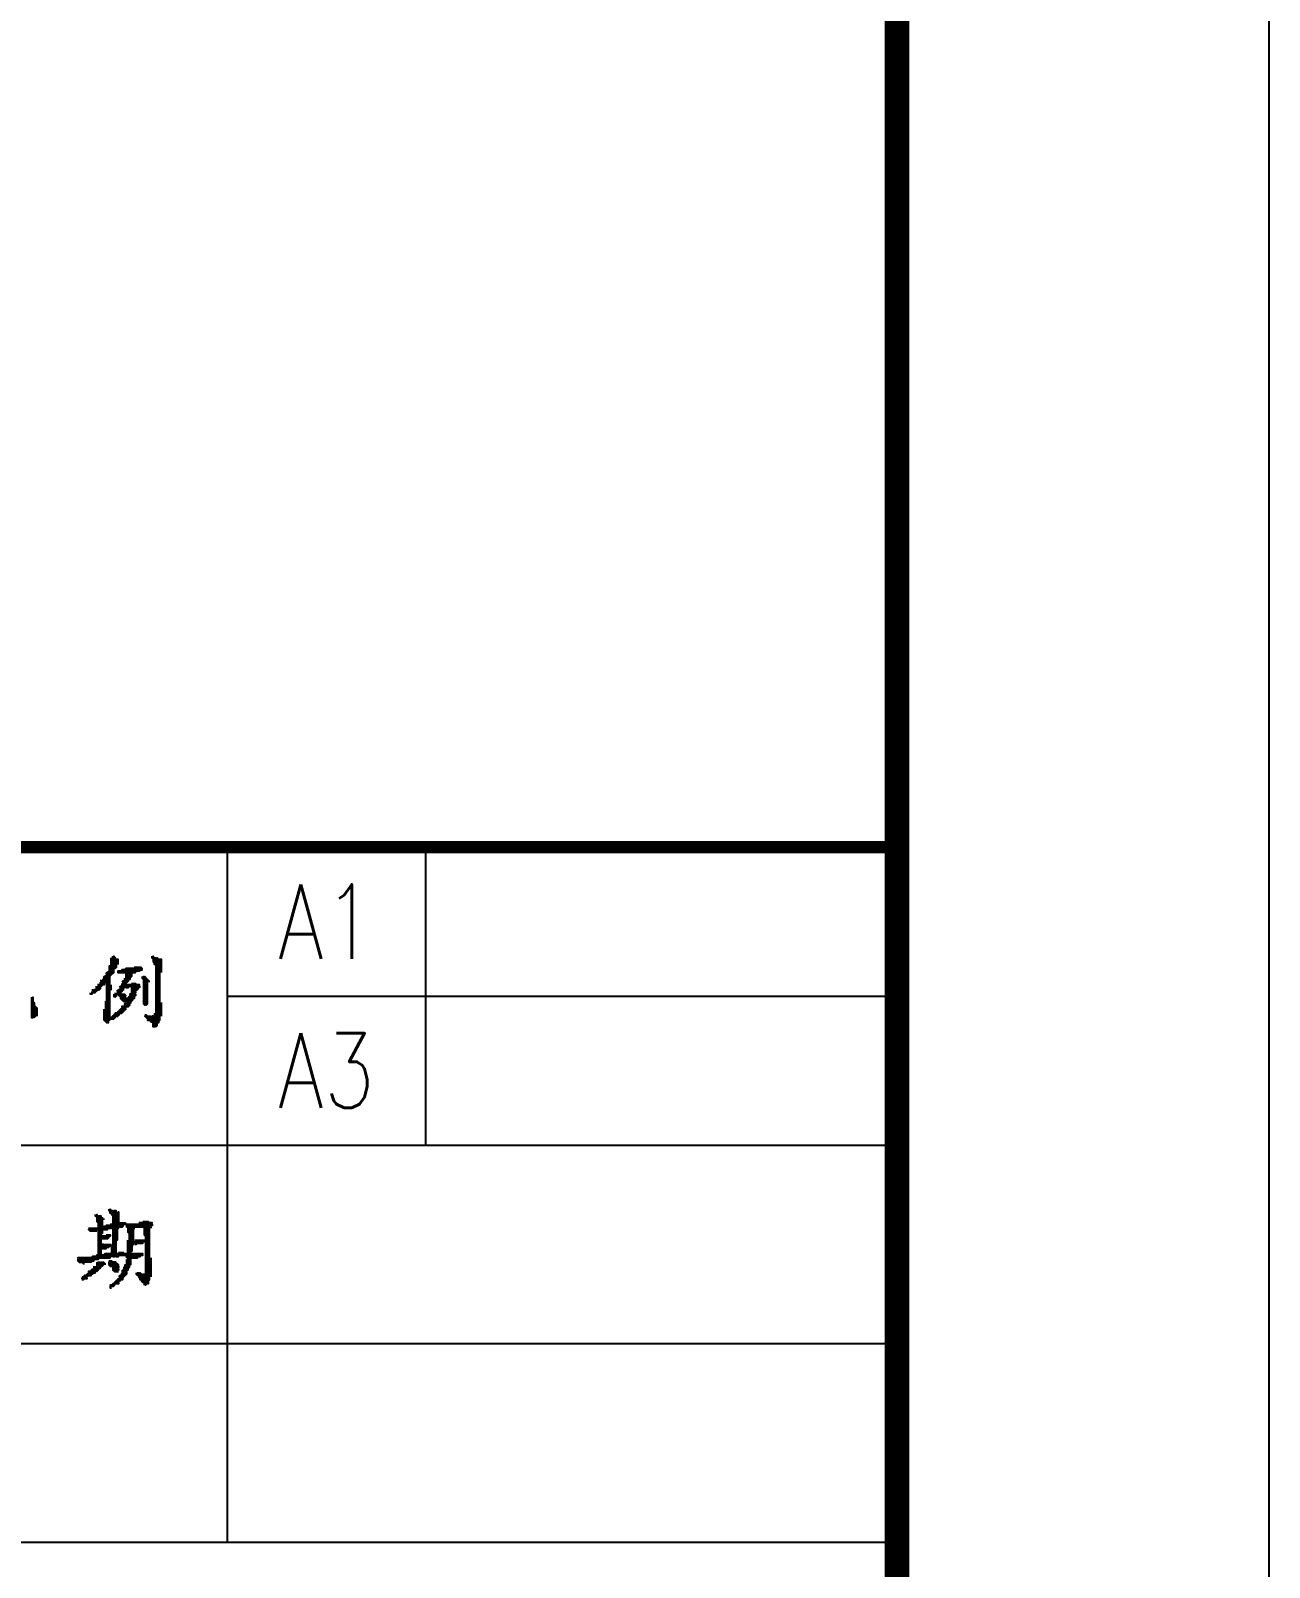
# Model space of a CAD drawing. Header units: inches. Extents: x -10386 to 73614, y -7144 to 52256.
# Drawn here: x 68623 to 73614, y -3244 to 2945 of the extents above; entities that cross this region are included whole.
import ezdxf

# ---------------------------------------------------------------- set-up
doc = ezdxf.new("R2010")
doc.units = ezdxf.units.IN
doc.header["$MEASUREMENT"] = 0
doc.layers.add('TITLE_BLOCK_A1$0$TITLE', color=7, linetype='Continuous')
doc.styles.add('TITLE_BLOCK_A1$0$PB-TITLE', font='romans.shx', dxfattribs={"width": 0.8, "height": 3, "bigfont": 'gbcbig.shx'})

msp = doc.modelspace()

# ---------------------------------------------------------------- linework, layer by layer
at = {"layer": 'TITLE_BLOCK_A1$0$TITLE'}
for p, q in [((73614.1, -7143.5), (73614.1, 52256.5)), ((69414.1, -343.5), (69414.1, -3143.5)), ((70214.1, -343.5), (70214.1, -1543.5)), ((69414.1, -943.5), (72114.1, -943.5)), ((63614.1, -1543.5), (72114.1, -1543.5)), ((63614.1, -2343.5), (72114.1, -2343.5)), ((63614.1, -3143.5), (72114.1, -3143.5))]:
    msp.add_line(p, q, dxfattribs=at)
for points, const_width in [([(-6785.9, 50656.5), (-6785.9, -5543.5), (72114.1, -5543.5), (72114.1, 50656.5), (-6785.9, 50656.5)], 100), ([(63614.1, -343.5), (72114.1, -343.5)], 50)]:
    msp.add_lwpolyline(points, dxfattribs=dict(at, const_width=const_width))
for points in [[(68946.5, -788.8), (68946.5, -859.9), (68941, -865.3), (68941, -821.6), (68941, -903.6), (68941, -985.7), (68941, -1040.3), (68946.5, -1034.9), (68957.4, -1034.9), (68952, -1029.4), (68946.5, -1029.4), (68962.9, -1029.4), (68957.4, -1023.9), (68952, -1023.9), (68973.9, -1023.9), (68968.4, -1018.5), (68957.4, -1018.5), (68979.3, -1018.5), (68973.9, -1013), (68962.9, -1013), (68990.3, -1013), (68984.8, -1007.5), (68973.9, -1007.5), (68995.7, -1007.5), (68990.3, -1002.1), (68979.3, -1002.1), (69001.2, -1002.1), (68995.7, -996.6), (68984.8, -996.6), (69006.7, -996.6), (69001.2, -991.1), (69006.7, -991.1), (68990.3, -991.1), (68995.7, -985.7), (68990.3, -985.7), (69017.6, -985.7), (69012.1, -980.2), (69001.2, -980.2), (69023.1, -980.2), (69017.6, -974.7), (69023.1, -974.7), (69001.2, -974.7), (69006.7, -969.2)], [(68952, -783.3), (68952, -854.4), (68957.4, -848.9), (68957.4, -783.3), (68962.9, -788.8), (68962.9, -832.5), (68968.4, -827.1), (68968.4, -794.2), (68973.9, -794.2), (68973.9, -816.1)], [(69110.6, -783.3), (69110.6, -788.8), (69116, -794.2), (69116, -783.3), (69116, -805.2), (69121.5, -810.7), (69121.5, -816.1), (69121.5, -788.8), (69127, -788.8), (69127, -1067.7), (69132.4, -1062.2), (69132.4, -788.8), (69137.9, -794.2), (69137.9, -1051.3), (69137.9, -1040.3), (69143.4, -1040.3), (69143.4, -958.3), (69143.4, -876.3), (69143.4, -794.2), (69148.9, -794.2), (69148.9, -848.9)], [(68924.6, -859.9), (68924.6, -887.2), (68919.2, -892.7), (68919.2, -898.2), (68919.2, -865.3), (68919.2, -876.3), (68913.7, -876.3), (68913.7, -898.2), (68908.2, -903.6), (68908.2, -881.7), (68902.8, -881.7)], [(68935.6, -843.5), (68935.6, -925.5), (68935.6, -1007.5), (68935.6, -1051.3), (68930.1, -1051.3), (68930.1, -969.2), (68930.1, -887.2), (68930.1, -848.9), (68924.6, -854.4)], [(69039.5, -827.1), (69066.8, -827.1), (69072.3, -832.5), (69006.7, -832.5), (69001.2, -838), (68990.3, -838), (69072.3, -838), (69061.4, -838), (69061.4, -843.5), (68979.3, -843.5), (68973.9, -843.5), (68973.9, -848.9), (69044.9, -848.9), (69028.5, -848.9), (69028.5, -854.4), (69028.5, -865.3), (69023.1, -870.8), (69023.1, -876.3), (69023.1, -854.4), (69017.6, -854.4)], [(69006.7, -854.4), (69006.7, -909.1), (69012.1, -909.1), (69017.6, -909.1), (69012.1, -903.6), (69061.4, -903.6), (69061.4, -909.1), (69028.5, -909.1), (69028.5, -914.6), (69055.9, -914.6), (69050.4, -920), (69028.5, -920), (69028.5, -925.5), (69044.9, -925.5), (69044.9, -931), (69028.5, -931), (69023.1, -936.4), (69044.9, -936.4), (69044.9, -941.9), (69023.1, -941.9), (69017.6, -947.4), (69039.5, -947.4), (69039.5, -952.8), (68984.8, -952.8), (68990.3, -958.3), (69034, -958.3), (69028.5, -963.8), (68995.7, -963.8), (69012.1, -963.8), (69012.1, -969.2), (69028.5, -969.2)], [(69012.1, -854.4), (69012.1, -887.2), (69017.6, -881.7), (69017.6, -859.9)], [(69072.3, -865.3), (69072.3, -870.8), (69077.8, -876.3), (69077.8, -865.3), (69077.8, -947.4), (69077.8, -974.7), (69083.2, -980.2), (69083.2, -898.2), (69083.2, -865.3), (69088.7, -870.8), (69088.7, -952.8), (69088.7, -980.2), (69094.2, -974.7), (69094.2, -892.7), (69094.2, -876.3), (69099.6, -881.7), (69099.6, -887.2)], [(68869.9, -925.5), (68869.9, -936.4), (68864.5, -936.4), (68864.5, -931)], [(68880.9, -914.6), (68880.9, -931), (68875.4, -931), (68875.4, -920), (68869.9, -920)], [(68886.4, -903.6), (68886.4, -925.5), (68891.8, -920), (68891.8, -903.6)], [(68902.8, -887.2), (68902.8, -914.6), (68897.3, -920), (68897.3, -898.2), (68891.8, -898.2)], [(68946.5, -898.2), (68946.5, -920)], [(68979.3, -914.6), (68979.3, -941.9), (68973.9, -936.4), (68973.9, -920), (68968.4, -925.5)], [(68990.3, -892.7), (68990.3, -925.5), (68984.8, -931), (68984.8, -947.4), (68984.8, -903.6), (68979.3, -909.1)], [(69001.2, -870.8), (69001.2, -909.1), (68995.7, -914.6), (68995.7, -920), (68995.7, -881.7), (68990.3, -887.2)], [(69028.5, -892.7), (69044.9, -892.7), (69050.4, -898.2), (69061.4, -898.2), (69012.1, -898.2)], [(68625.8, -947.4), (68625.8, -1029.5), (68631.2, -1029.5), (68631.2, -947.4), (68631.2, -969.3), (68636.7, -969.3), (68636.7, -1029.5), (68642.2, -1024), (68642.2, -985.7), (68647.6, -991.2), (68647.6, -1024)], [(68924.6, -963.8), (68924.6, -1045.8), (68919.2, -1040.3), (68919.2, -996.6)], [(68957.4, -936.4), (68957.4, -947.4)], [(68962.9, -931), (68962.9, -947.4), (68968.4, -941.9), (68968.4, -931)], [(68990.3, -936.4), (69001.2, -936.4), (69006.7, -941.9), (68990.3, -941.9), (68990.3, -947.4), (69006.7, -947.4)], [(69148.9, -969.2), (69148.9, -1023.9)], [(69083.2, -1018.5), (69088.7, -1018.5), (69094.2, -1023.9), (69083.2, -1023.9), (69105.1, -1023.9), (69110.6, -1029.4), (69088.7, -1029.4), (69094.2, -1034.9), (69110.6, -1034.9), (69110.6, -1040.3), (69094.2, -1040.3), (69105.1, -1040.3), (69105.1, -1045.8), (69110.6, -1045.8), (69110.6, -1051.3)], [(69121.5, -1013), (69121.5, -1067.7), (69116, -1067.7), (69116, -1023.9), (69110.6, -1023.9)], [(68938.1, -1801.7), (68938.1, -1807.1), (68943.6, -1812.6), (68943.6, -1818.1), (68943.6, -1801.7), (68949.1, -1807.1), (68949.1, -1823.5), (68954.5, -1829), (68954.5, -1807.1), (68954.5, -1889.2), (68954.5, -1971.2), (68954.5, -1993.1), (68960, -1993.1), (68960, -1911), (68960, -1829), (68960, -1807.1), (68965.5, -1807.1), (68965.5, -1889.2), (68965.5, -1971.2), (68965.5, -1993.1), (68970.9, -1993.1), (68976.4, -1993.1), (68970.9, -1987.6), (69053, -1987.6), (69074.9, -1987.6), (69069.4, -1982.1), (69074.9, -1982.1), (68992.8, -1982.1), (68921.7, -1982.1), (68916.3, -1987.6), (68888.9, -1987.6), (68949.1, -1987.6), (68949.1, -1993.1), (68872.5, -1993.1), (68867, -1998.5), (68812.4, -1998.5), (68894.4, -1998.5), (68943.6, -1998.5), (68894.4, -1998.5), (68894.4, -2004), (68812.4, -2004), (68812.4, -2009.5), (68878, -2009.5), (68867, -2009.5), (68867, -2014.9), (68817.8, -2014.9), (68834.2, -2014.9), (68834.2, -2020.4), (68839.7, -2020.4)], [(68883.4, -1823.5), (68883.4, -1829), (68888.9, -1834.5), (68888.9, -1823.5), (68888.9, -1850.9), (68894.4, -1856.4), (68894.4, -1829), (68894.4, -1911), (68894.4, -1982.1), (68899.9, -1982.1), (68899.9, -1900.1), (68899.9, -1829), (68905.3, -1829), (68905.3, -1911), (68905.3, -1982.1), (68905.3, -1960.3), (68910.8, -1960.3), (68927.2, -1960.3), (68921.7, -1954.8), (68910.8, -1954.8), (68938.1, -1954.8), (68932.7, -1949.3), (68949.1, -1949.3), (68910.8, -1949.3), (68916.3, -1943.9), (68910.8, -1943.9), (68949.1, -1943.9)], [(68910.8, -1834.5), (68910.8, -1900.1), (68910.8, -1883.7), (68916.3, -1883.7), (68932.7, -1883.7), (68927.2, -1878.2), (68916.3, -1878.2), (68949.1, -1878.2), (68943.6, -1872.8), (68949.1, -1872.8), (68916.3, -1872.8), (68921.7, -1867.3)], [(68916.3, -1839.9), (68916.3, -1845.4)], [(68970.9, -1812.6), (68970.9, -1894.6), (68970.9, -1927.4), (68970.9, -1878.2), (68976.4, -1878.2), (68976.4, -1812.6), (68976.4, -1856.4), (68981.9, -1856.4), (69003.8, -1856.4), (69009.2, -1861.8), (68981.9, -1861.8), (69063.9, -1861.8), (69113.1, -1861.8), (69113.1, -1867.3), (69031.1, -1867.3), (69009.2, -1867.3), (69009.2, -1872.8), (69091.3, -1872.8), (69107.7, -1872.8), (69107.7, -1878.2)], [(69074.9, -1850.9), (69096.7, -1850.9), (69102.2, -1856.4), (69113.1, -1856.4), (69058.4, -1856.4)], [(68856.1, -1878.2), (68888.9, -1878.2), (68888.9, -1883.7), (68856.1, -1883.7), (68861.6, -1889.2), (68888.9, -1889.2)], [(68927.2, -1905.6), (68943.6, -1905.6), (68943.6, -1911), (68910.8, -1911), (68910.8, -1916.5), (68938.1, -1916.5), (68932.7, -1922), (68910.8, -1922)], [(68943.6, -1861.8), (68949.1, -1861.8), (68949.1, -1867.3), (68927.2, -1867.3), (68981.9, -1867.3), (68981.9, -1872.8), (68992.8, -1872.8), (68987.4, -1867.3), (68981.9, -1867.3), (68998.3, -1867.3)], [(69025.6, -1878.2), (69025.6, -1960.3), (69025.6, -2025.9), (69025.6, -1998.5), (69031.1, -1998.5), (69053, -1998.5), (69047.5, -1993.1), (69031.1, -1993.1), (69063.9, -1993.1), (69009.2, -1993.1), (69009.2, -1998.5)], [(69014.7, -1878.2), (69014.7, -1894.6), (69020.2, -1900.1), (69020.2, -1878.2), (69020.2, -1960.3), (69020.2, -2036.8), (69014.7, -2042.3), (69014.7, -2047.8), (69014.7, -1965.7), (69014.7, -1927.4)], [(69031.1, -1878.2), (69031.1, -1960.3), (69031.1, -1971.2), (69031.1, -1943.9), (69036.6, -1943.9), (69036.6, -1878.2), (69042, -1878.2)], [(69080.3, -1878.2), (69080.3, -1905.6), (69085.8, -1911), (69085.8, -1878.2), (69085.8, -1960.3), (69085.8, -2042.3), (69085.8, -2107.9), (69091.3, -2102.4), (69091.3, -2020.4), (69091.3, -1938.4), (69091.3, -1878.2), (69096.7, -1878.2), (69096.7, -1960.3), (69096.7, -2042.3), (69096.7, -2102.4), (69096.7, -2086), (69102.2, -2086), (69102.2, -2004), (69102.2, -1922), (69102.2, -1878.2)], [(68949.1, -1954.8), (68949.1, -1976.7)], [(68976.4, -1976.7), (68998.3, -1976.7)], [(69042, -1927.4), (69080.3, -1927.4), (69080.3, -1932.9), (69042, -1932.9), (69042, -1938.4), (69074.9, -1938.4), (69047.5, -1938.4), (69047.5, -1943.9), (69042, -1943.9)], [(68872.5, -2042.3), (68867, -2047.8), (68872.5, -2047.8), (68872.5, -2053.2), (68856.1, -2053.2), (68856.1, -2058.7), (68872.5, -2058.7), (68872.5, -2064.2), (68850.6, -2064.2), (68845.2, -2069.6), (68839.7, -2069.6), (68867, -2069.6), (68850.6, -2069.6), (68850.6, -2075.1), (68834.2, -2075.1), (68828.8, -2080.6), (68850.6, -2080.6), (68834.2, -2080.6), (68834.2, -2086), (68828.8, -2086)], [(68878, -2031.4), (68878, -2058.7), (68883.4, -2058.7), (68883.4, -2031.4)], [(68888.9, -2014.9), (68888.9, -2053.2), (68894.4, -2047.8), (68894.4, -2014.9), (68899.9, -2014.9), (68899.9, -2042.3), (68905.3, -2036.8), (68905.3, -2014.9), (68910.8, -2014.9), (68910.8, -2031.4), (68916.3, -2025.9), (68916.3, -2014.9), (68921.7, -2020.4), (68921.7, -2025.9)], [(68938.1, -2009.5), (68949.1, -2009.5), (68954.5, -2014.9), (68965.5, -2014.9), (68938.1, -2014.9), (68938.1, -2020.4), (68970.9, -2020.4), (68976.4, -2025.9), (68938.1, -2025.9), (68943.6, -2031.4), (68976.4, -2031.4), (68976.4, -2036.8), (68954.5, -2036.8), (68954.5, -2042.3), (68976.4, -2042.3), (68976.4, -2047.8), (68954.5, -2047.8), (68960, -2053.2), (68976.4, -2053.2)], [(69009.2, -2004), (69009.2, -2064.2), (69003.8, -2069.6), (69003.8, -2025.9), (69003.8, -2036.8), (68998.3, -2036.8), (68998.3, -2075.1), (68992.8, -2080.6), (68992.8, -2086), (68992.8, -2047.8), (68992.8, -2064.2), (68987.4, -2064.2), (68987.4, -2086), (68981.9, -2091.5), (68981.9, -2069.6), (68976.4, -2075.1)], [(69014.7, -1998.5), (69003.8, -1987.6)], [(69107.7, -1998.5), (69107.7, -2075.1)], [(68976.4, -2080.6), (68970.9, -2086), (68976.4, -2086), (68976.4, -2091.5), (68965.5, -2091.5), (68960, -2097), (68976.4, -2097), (68976.4, -2102.4), (68954.5, -2102.4), (68949.1, -2107.9), (68943.6, -2107.9), (68960, -2107.9), (68954.5, -2113.4), (68943.6, -2113.4), (68943.6, -2118.9), (68949.1, -2118.9)], [(69047.5, -2058.7), (69047.5, -2064.2), (69053, -2069.6), (69053, -2058.7), (69058.4, -2058.7), (69058.4, -2075.1), (69063.9, -2080.6), (69063.9, -2086), (69063.9, -2058.7), (69069.4, -2064.2), (69069.4, -2091.5), (69074.9, -2097), (69074.9, -2064.2), (69080.3, -2064.2), (69080.3, -2107.9)]]:
    msp.add_lwpolyline(points, dxfattribs=at)

# ---------------------------------------------------------------- texts
at = {"layer": 'TITLE_BLOCK_A1$0$TITLE', "char_height": 300, "width": 800, "attachment_point": 5, "style": 'TITLE_BLOCK_A1$0$PB-TITLE'}
for s, insert in [('A1', (69814.1, -643.5)), ('A3', (69814.1, -1243.5))]:
    msp.add_mtext(s, dxfattribs=dict(at, insert=insert))

doc.saveas('drawing.dxf')
